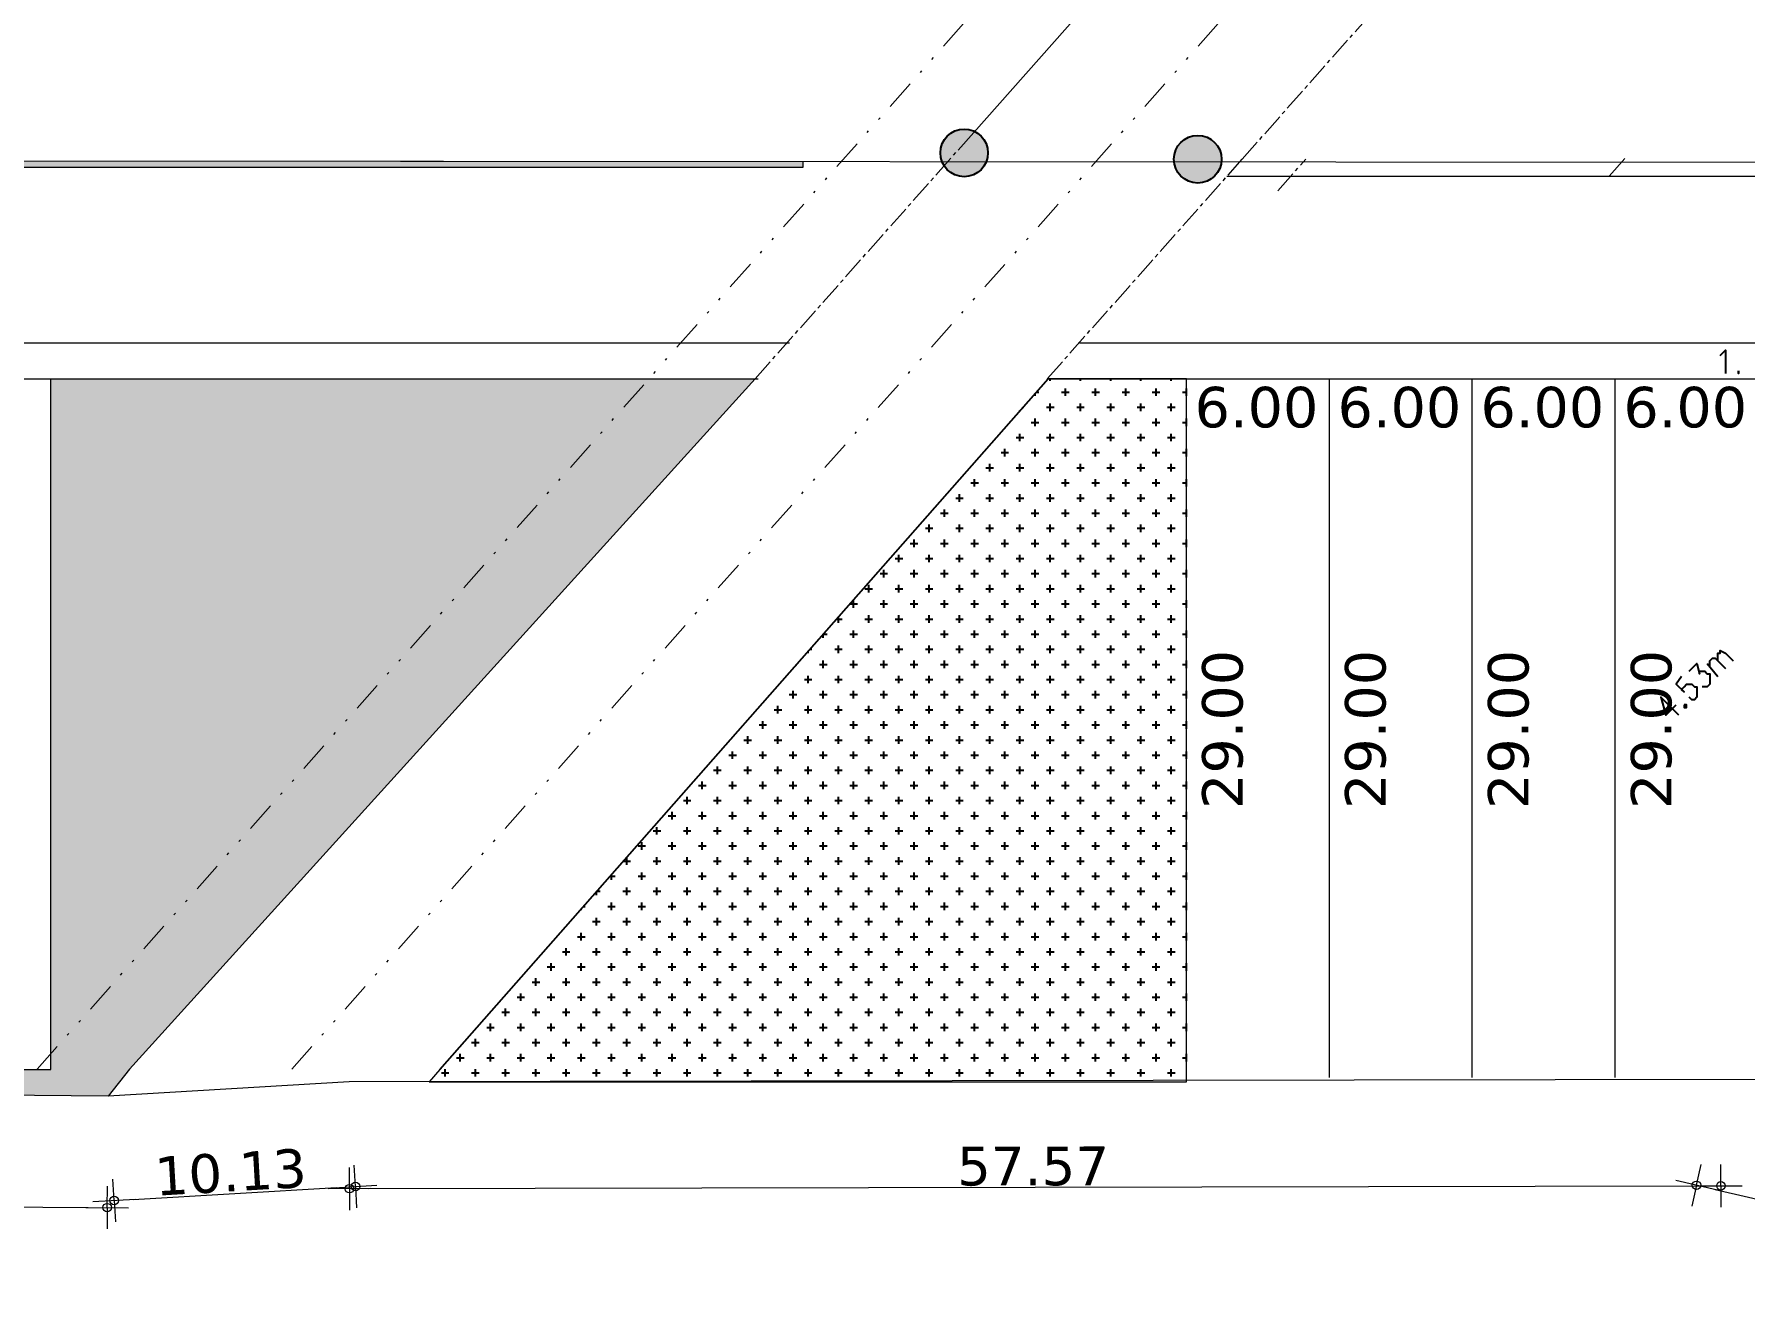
# Model space of a CAD drawing. Header units: centimetres. Extents: x 429547 to 433218, y 9613176 to 9615382.
# Drawn here: x 432515.3 to 432587.1, y 9614629.2 to 9614681.7 of the extents above; entities that cross this region are included whole.
import ezdxf

# ---------------------------------------------------------------- set-up
doc = ezdxf.new("R2010")
doc.units = ezdxf.units.CM
doc.header["$LTSCALE"] = 0.05
for name, pattern in [('CENTER2', [28.575, 19.05, -3.175, 3.175, -3.175]), ('CONTINUO', [0]), ('DIVIDEX2', [63.5, 25.4, -12.7, 0, -12.7, 0, -12.7])]:
    doc.linetypes.add(name, pattern=pattern)
for name, color, linetype, lineweight in [('AREAS', 6, 'Continuous', 20), ('CERCA', 1, 'FENCELINE1', 15), ('DIM NOVO', 4, 'Continuous', 20), ('p vista', 1, 'Continuous', 50)]:
    doc.layers.add(name, color=color, linetype=linetype, lineweight=lineweight)
for name, color, linetype in [('bloco arvore', 7, 'Continuous'), ('Cotas', 4, 'Continuous'), ('DIM', 7, 'Continuous'), ('Hachura', 252, 'Continuous'), ('PDF_PS_IND_COMPRIMENTO', 1, 'Continuous'), ('PDF_PS_PONTOS_IDENTIFICACAO_TXT', 1, 'Continuous')]:
    doc.layers.add(name, color=color, linetype=linetype)
doc.styles.add('LEALTÀ PADRÃO', font='verdana.ttf')
doc.linetypes.add('FENCELINE1', pattern='A,0.25,-0.1,[133,ltypeshp.shx,S=0.1,R=0,X=-0.1,Y=0],-0.1,1', length=1.45)
doc.dimstyles.new('VERT1000', dxfattribs={"dimscale": 0.25, "dimtxt": 6.5, "dimasz": 3.2, "dimexe": 0.18, "dimexo": 0.06, "dimgap": 0.2, "dimtad": 1, "dimrnd": 0.01, "dimzin": 4, "dimdsep": 46, "dimtxsty": 'LEALTÀ PADRÃO', "dimblk": 'SOL', "dimcen": 0, "dimse1": 1, "dimse2": 1, "dimclrd": 4, "dimclrt": 4, "dimaunit": 1, "dimadec": 3, "dimazin": 0, "dimtfac": 1.5, "dimtix": 1, "dimtmove": 0, "dimatfit": 3, "dimfxl": 0.18, "dimtvp": 1.5, "dimtolj": 1, "dimtzin": 0, "dimarcsym": 0})
pattern_1 = [(0, (0, 500), (0.635, 0.635), [0.3175, -0.9525]), (90, (0.15875, 499.84125), (-0.635, 0.635), [0.3175, -0.9525])]

# ---------------------------------------------------------------- blocks, each defined once
blk = doc.blocks.new('SOL')
at = {"layer": 'Cotas'}
for p, q in [((0, 0), (0, 1.12)), ((-1.12, 0), (1.12, 0)), ((0, 0), (0, -1.12))]:
    blk.add_line(p, q, dxfattribs=at)
blk.add_circle((0, 0), 0.224, dxfattribs=at)
blk = doc.blocks.new('*D12')
at = {"layer": 'bloco arvore', "color": 4, "linetype": 'Continuous', "lineweight": -2, "transparency": 16777216}
blk.add_line((432563.101, 9614683.542), (432554.894, 9614683.765), dxfattribs=at)
at = {"layer": 'Defpoints', "color": 0, "linetype": 'Continuous', "lineweight": 0, "transparency": 16777216}
for p in [(432554.094, 9614683.787), (432553.992, 9614680.021, 2.006), (432563.798, 9614679.754, 1.55)]:
    blk.add_point(p, dxfattribs=at)
at = {"layer": 'bloco arvore', "color": 4, "linetype": 'Continuous', "lineweight": -2, "transparency": 16777216, "xscale": 0.8, "yscale": 0.8, "zscale": 0.8}
for p, rotation in [((432554.094, 9614683.787), 178.4381222246378), ((432563.9, 9614683.52), 358.4381222246378)]:
    blk.add_blockref('SOL', p, dxfattribs=dict(at, rotation=rotation))
at = {"layer": 'bloco arvore', "color": 4, "linetype": 'Continuous', "lineweight": -2, "transparency": 16777216, "insert": (432559.047, 9614685.473), "char_height": 1.625, "attachment_point": 5, "rotation": 358.43812, "style": 'LEALTÀ PADRÃO'}
blk.add_mtext('\\A1;{\\H2.0833x;\\C7;9.81 m}', dxfattribs=at)

msp = doc.modelspace()

# ---------------------------------------------------------------- hatches: boundary and pattern name
at = {"layer": 'bloco arvore', "linetype": 'Continuous', "lineweight": -2}
h = msp.add_hatch(color=5, dxfattribs=at)
h.dxf.hatch_style = 1
edge = h.paths.add_edge_path()
edge.add_arc((432554.362, 9614676.745), 1, 0, 360)
h = msp.add_hatch(color=5, dxfattribs=at)
h.dxf.hatch_style = 1
edge = h.paths.add_edge_path()
edge.add_arc((432564.167, 9614676.478), 1, 0, 360)
at = {"layer": 'Hachura', "linetype": 'Continuous', "lineweight": 0, "true_color": 0x139b48}
h = msp.add_hatch(dxfattribs=at)
h.set_pattern_fill('CROSS', color=114, scale=0.1)
h.set_pattern_definition(pattern_1)
h.paths.add_polyline_path([(432547.609, 9614676.374), (432547.609, 9614676.14), (430995.542, 9614676.215), (430995.543, 9614677.372)])
h = msp.add_hatch(dxfattribs=at)
h.set_pattern_fill('CROSS', color=114, scale=0.1)
h.set_pattern_definition(pattern_1)
h.paths.add_polyline_path([(432256.614, 9614667.262, 0.237326), (432254.011, 9614665.022, -0.685991), (432237.218, 9614665.021, 0.23732), (432234.615, 9614667.261), (432234.615, 9614638.261), (431987.787, 9614638.26), (431987.787, 9614635.465), (432358.942, 9614636.882), (432410.966, 9614637.21), (432462.991, 9614637.537), (432492.025, 9614637.335), (432518.421, 9614637.151), (432519.317, 9614638.285), (432545.589, 9614667.263), (432516.028, 9614667.263), (432516.028, 9614638.263), (432256.615, 9614638.261)])
at = {"layer": 'Hachura', "linetype": 'Continuous', "lineweight": -2, "true_color": 0x139b48}
h = msp.add_hatch(dxfattribs=at)
h.set_pattern_fill('CROSS', color=114, scale=0.1)
h.set_pattern_definition([(0, (3000, 500), (0.635, 0.635), [0.3175, -0.9525]), (90, (3000.15875, 499.84125), (-0.635, 0.635), [0.3175, -0.9525])])
h.paths.add_polyline_path([(432563.693, 9614637.749), (432563.693, 9614667.263), (432557.884, 9614667.263), (432532.353, 9614638.263), (432531.907, 9614637.749)])

# ---------------------------------------------------------------- linework, layer by layer
at = {"layer": 'AREAS', "color": 7, "linetype": 'Continuous', "lineweight": 9}
for p, q in [((432547.609, 9614676.374, -1.124), (430995.543, 9614677.372, -1.124)), ((430995.542, 9614676.215, -1.124), (432547.609, 9614676.14, -1.124)), ((432547.609, 9614676.14, -1.124), (432547.609, 9614676.374, -1.124)), ((432516.028, 9614638.263), (432516.028, 9614667.263)), ((432516.028, 9614667.263), (432545.589, 9614667.263)), ((432545.589, 9614667.263), (432519.317, 9614638.285)), ((432557.884, 9614667.263), (432532.353, 9614638.263)), ((432557.852, 9614667.263), (432563.693, 9614667.263)), ((432563.693, 9614667.263), (432557.884, 9614667.263)), ((432563.693, 9614637.749), (432563.693, 9614667.263)), ((432256.615, 9614638.261), (432516.028, 9614638.263)), ((432519.317, 9614638.285), (432518.421, 9614637.151)), ((432532.353, 9614638.263), (432531.907, 9614637.749)), ((432518.421, 9614637.151), (432492.025, 9614637.335)), ((432531.907, 9614637.749), (432563.693, 9614637.749))]:
    msp.add_line(p, q, dxfattribs=at)
at = {"layer": 'bloco arvore', "linetype": 'Continuous', "lineweight": -2}
for centre in [(432554.362, 9614676.745, 1.411), (432564.167, 9614676.478, 0.955)]:
    msp.add_circle(centre, 1, dxfattribs=at)
at = {"layer": 'CERCA', "color": 7, "linetype": 'FENCELINE1', "lineweight": 9}
msp.add_line((432519.317, 9614638.285, 0.654), (432545.589, 9614667.263), dxfattribs=at)
at = {"layer": 'Cotas', "color": 251, "lineweight": 0, "true_color": 0x636466}
for p, q in [((432528.56, 9614633.262), (432528.558, 9614634.158)), ((432528.807, 9614633.352), (432528.755, 9614634.247)), ((432585.107, 9614633.404), (432585.306, 9614634.277)), ((432586.13, 9614633.378), (432586.128, 9614634.274)), ((432518.388, 9614632.467), (432518.395, 9614633.363)), ((432518.677, 9614632.762), (432518.625, 9614633.656)), ((432529.456, 9614633.264), (432527.664, 9614633.26)), ((432527.913, 9614633.3), (432529.701, 9614633.405)), ((432528.56, 9614633.262), (432528.562, 9614632.366)), ((432528.807, 9614633.352), (432528.859, 9614632.458)), ((432585.981, 9614633.205), (432584.233, 9614633.602)), ((432585.107, 9614633.404), (432584.908, 9614632.53)), ((432585.234, 9614633.376), (432587.026, 9614633.38)), ((432586.13, 9614633.378), (432586.132, 9614632.482)), ((432517.492, 9614632.473), (432519.284, 9614632.46)), ((432519.571, 9614632.814), (432517.783, 9614632.71)), ((432518.388, 9614632.467), (432518.382, 9614631.571)), ((432518.677, 9614632.762), (432518.729, 9614631.867))]:
    msp.add_line(p, q, dxfattribs=at)
for centre in [(432528.56, 9614633.262), (432528.807, 9614633.352), (432585.107, 9614633.404), (432586.13, 9614633.378), (432518.388, 9614632.467), (432518.677, 9614632.762)]:
    msp.add_circle(centre, 0.179, dxfattribs=at)
at = {"layer": 'DIM', "color": 7, "linetype": 'Continuous', "lineweight": 9}
msp.add_line((432554.107, 9614676.863), (432641.352, 9614775.197), dxfattribs=at)
at = {"layer": 'DIM NOVO', "color": 251, "linetype": 'Continuous', "lineweight": 0, "true_color": 0x636466}
for p, q in [((432519.476, 9614632.808), (432528.008, 9614633.306)), ((432529.36, 9614633.264), (432585.33, 9614633.376)), ((432585.887, 9614633.226), (432603.445, 9614629.227)), ((432463.758, 9614632.848), (432517.588, 9614632.472))]:
    msp.add_line(p, q, dxfattribs=at)
at = {"layer": 'p vista', "color": 7, "linetype": 'DIVIDEX2', "lineweight": 9}
for p, q in [((432515.448, 9614638.276), (432654.614, 9614795.339)), ((432526.136, 9614638.275), (432660.601, 9614790.034)), ((432526.136, 9614638.275), (432660.601, 9614790.034))]:
    msp.add_line(p, q, dxfattribs=at)
at = {"layer": 'p vista', "color": 7, "linetype": 'CENTER2', "lineweight": 9}
for p, q in [((432566.031, 9614676.481), (432649.993, 9614771.116)), ((432545.589, 9614667.263), (432554.107, 9614676.863)), ((432557.852, 9614667.263), (432566.031, 9614676.481)), ((432567.527, 9614675.154), (432568.708, 9614676.485))]:
    msp.add_line(p, q, dxfattribs=at)
at = {"layer": 'p vista', "color": 7, "linetype": 'Continuous', "lineweight": 9}
for p, q in [((430995.543, 9614677.372, -1.124), (432620.791, 9614676.336, -1.124)), ((430995.542, 9614676.215, -1.124), (432547.609, 9614676.14)), ((432565.394, 9614675.763), (432598.012, 9614675.763)), ((432256.614, 9614668.762), (432547.026, 9614668.763)), ((432559.21, 9614668.763), (432590.572, 9614668.763)), ((432256.614, 9614667.262), (432545.721, 9614667.263)), ((432516.028, 9614638.276), (432516.027, 9614667.263)), ((432532.353, 9614638.263), (432557.884, 9614667.263)), ((432557.852, 9614667.263), (432590.431, 9614667.263)), ((432563.693, 9614637.923), (432563.693, 9614667.263)), ((432569.693, 9614637.923), (432569.693, 9614667.263)), ((432575.693, 9614637.923), (432575.693, 9614667.263)), ((432581.693, 9614637.923), (432581.693, 9614667.263)), ((432518.421, 9614637.151, -1.124), (432462.991, 9614637.537, -1.124)), ((432528.551, 9614637.741, -1.124), (432518.421, 9614637.151, -1.124)), ((432587.606, 9614637.852, -1.112), (432528.551, 9614637.741, -1.124))]:
    msp.add_line(p, q, dxfattribs=at)
at = {"layer": 'p vista', "color": 7, "linetype": 'CONTINUO', "lineweight": 9}
msp.add_line((432581.436, 9614675.763), (432582.095, 9614676.506), dxfattribs=at)
at = {"layer": 'PDF_PS_IND_COMPRIMENTO', "linetype": 'Continuous', "lineweight": 25}
for points in [[(432584.797, 9614654.984), (432585.123, 9614655.31), (432585.232, 9614654.875), (432585.232, 9614654.984), (432585.341, 9614654.984), (432585.449, 9614654.984), (432585.558, 9614654.875), (432585.667, 9614654.875), (432585.667, 9614654.658), (432585.667, 9614654.549), (432585.667, 9614654.44), (432585.558, 9614654.332), (432585.449, 9614654.332), (432585.341, 9614654.332)], [(432585.558, 9614655.31), (432585.993, 9614654.766)], [(432585.667, 9614655.201), (432585.667, 9614655.31), (432585.667, 9614655.418), (432585.775, 9614655.527), (432585.884, 9614655.527), (432585.993, 9614655.418), (432586.319, 9614655.092)], [(432585.993, 9614655.418), (432585.993, 9614655.636), (432585.993, 9614655.744), (432586.101, 9614655.744), (432586.101, 9614655.853), (432586.319, 9614655.744), (432586.645, 9614655.418)], [(432584.471, 9614654.766), (432584.254, 9614654.44), (432584.58, 9614654.114), (432584.471, 9614654.223), (432584.58, 9614654.332), (432584.689, 9614654.44), (432584.797, 9614654.44), (432584.906, 9614654.44), (432585.015, 9614654.332), (432585.123, 9614654.332), (432585.123, 9614654.114), (432585.123, 9614654.006), (432585.123, 9614653.897), (432585.015, 9614653.788), (432584.906, 9614653.788), (432584.797, 9614653.897)], [(432584.363, 9614653.136), (432583.602, 9614653.897), (432583.819, 9614653.136), (432584.254, 9614653.571)]]:
    msp.add_lwpolyline(points, dxfattribs=at)
msp.add_lwpolyline([(432584.58, 9614653.571), (432584.58, 9614653.462), (432584.689, 9614653.462), (432584.689, 9614653.571)], close=True, dxfattribs=at)
at = {"layer": 'PDF_PS_PONTOS_IDENTIFICACAO_TXT', "linetype": 'Continuous', "lineweight": 25}
for points in [[(432586.101, 9614668.241), (432586.21, 9614668.35), (432586.319, 9614668.458), (432586.319, 9614667.48)], [(432586.862, 9614667.589), (432586.862, 9614667.48), (432586.862, 9614667.589)]]:
    msp.add_lwpolyline(points, dxfattribs=at)

# ---------------------------------------------------------------- texts
at = {"layer": 'DIM', "color": 7, "linetype": 'Continuous', "lineweight": 9, "style": 'LEALTÀ PADRÃO'}
for p in [(432564.037, 9614665.222), (432570.037, 9614665.222), (432576.037, 9614665.222), (432582.037, 9614665.222)]:
    msp.add_text('6.00', height=1.7, dxfattribs=at).set_placement(p)
for p in [(432566.05, 9614649.204), (432572.05, 9614649.204), (432578.05, 9614649.204), (432584.05, 9614649.204)]:
    msp.add_text('29.00', height=1.7, rotation=90, dxfattribs=at).set_placement(p)
at = {"layer": 'DIM NOVO', "color": 251, "linetype": 'Continuous', "lineweight": 0, "true_color": 0x636466, "style": 'LEALTÀ PADRÃO'}
for s, rotation, p in [('10.13', 3.3377, (432520.426, 9614632.965)), ('57.57', 0.11506, (432554.065, 9614633.397))]:
    msp.add_text(s, height=1.625, rotation=rotation, dxfattribs=at).set_placement(p)

# ---------------------------------------------------------------- dimensions: what is measured, and where the dimension line sits
at = {"layer": 'bloco arvore', "linetype": 'Continuous', "lineweight": -2}
dim = msp.add_linear_dim(base=(432554.094, 9614683.787, -0.595), p1=(432563.798, 9614679.754, 0.955), p2=(432553.992, 9614680.021, 1.411), angle=178.43812, text='{\\H2.0833x;\\C7;<> m}', dimstyle='VERT1000', dxfattribs=at)
dim.commit()
dim.dimension.update_dxf_attribs({"geometry": '*D12', "text_midpoint": (432558.997, 9614683.653, -0.595), "dimtype": 161})

doc.saveas('drawing.dxf')
